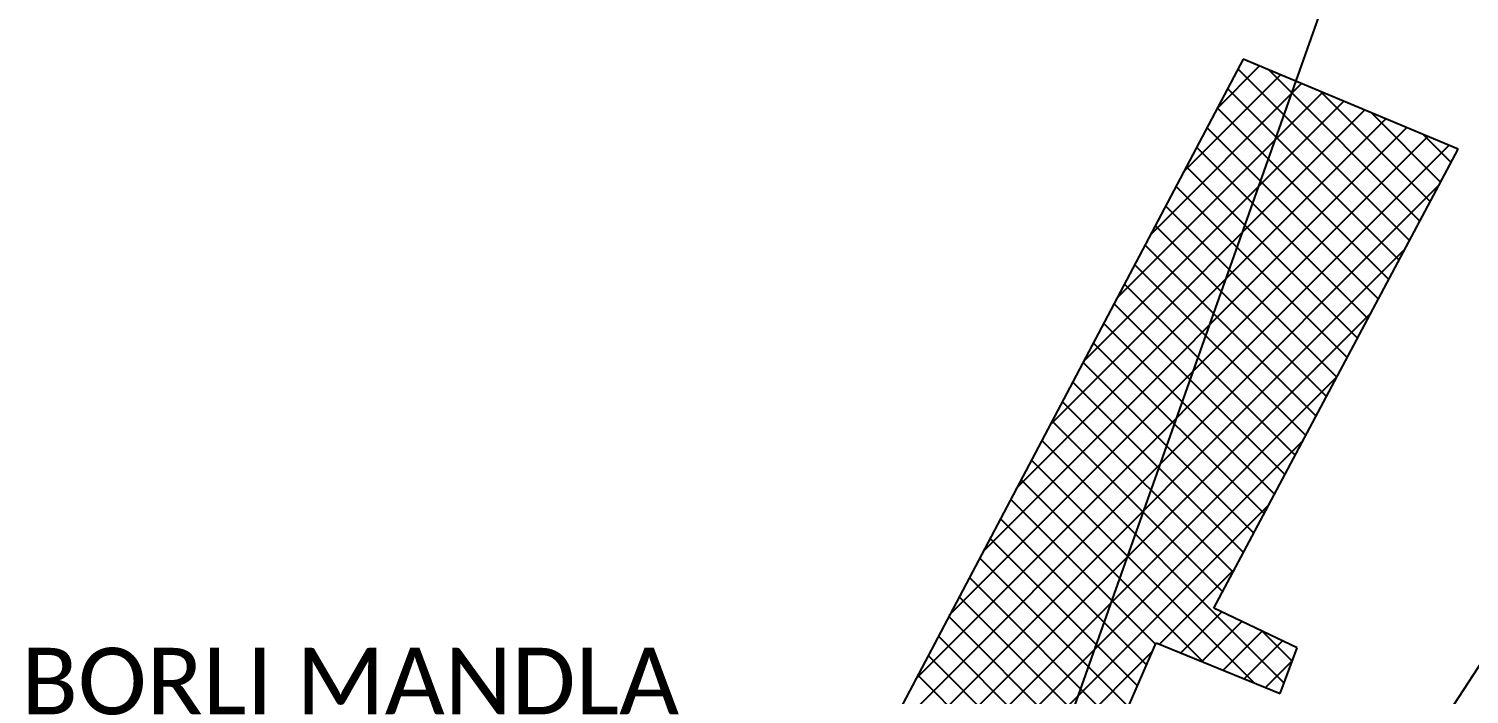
# Model space of a CAD drawing. Header units: metres. Extents: x 279276 to 280727, y 2047083 to 2048907.
# Drawn here: x 279275.7 to 279492.2, y 2047259.9 to 2047359.9 of the extents above; entities that cross this region are included whole.
import ezdxf

# ---------------------------------------------------------------- set-up
doc = ezdxf.new("R2010")
doc.units = ezdxf.units.M
for name, color, linetype in [('PORT', 5, 'Continuous'), ('PORT TEXT', 7, 'Continuous'), ('village', 3, 'Continuous')]:
    doc.layers.add(name, color=color, linetype=linetype)
doc.styles.get("Standard").update_dxf_attribs({"font": 'calibri.ttf'})

msp = doc.modelspace()

# ---------------------------------------------------------------- linework, layer by layer
at = {"layer": 'PORT'}
for p, q in [((279458.21, 2047355.34), (279395.94, 2047237.45)), ((279490.55, 2047341.81), (279458.21, 2047355.34)), ((279453.83, 2047272.86), (279490.55, 2047341.81)), ((279466.36, 2047266.91), (279453.83, 2047272.86)), ((279434.53, 2047243.26), (279445.14, 2047267.65)), ((279445.14, 2047267.65), (279463.81, 2047260.01)), ((279463.81, 2047260.01), (279466.36, 2047266.91))]:
    msp.add_line(p, q, dxfattribs=at)
at = {"layer": 'PORT', "linetype": 'Continuous'}
for p, q in [((279454.3, 2047347.93), (279460.68, 2047354.31)), ((279483.23, 2047328.07), (279457.44, 2047353.87)), ((279484.79, 2047331), (279462.07, 2047353.72)), ((279444.24, 2047328.89), (279467.01, 2047351.66)), ((279449.27, 2047338.41), (279463.84, 2047352.98)), ((279439.21, 2047319.37), (279470.17, 2047350.33)), ((279481.67, 2047325.14), (279455.88, 2047350.93)), ((279486.35, 2047333.93), (279469.79, 2047350.5)), ((279429.16, 2047300.34), (279476.51, 2047347.69)), ((279434.19, 2047309.86), (279473.34, 2047349.01)), ((279480.11, 2047322.21), (279454.33, 2047347.99)), ((279487.91, 2047336.86), (279477.5, 2047347.27)), ((279419.1, 2047281.3), (279482.84, 2047345.04)), ((279424.13, 2047290.82), (279479.67, 2047346.36)), ((279478.55, 2047319.28), (279452.78, 2047345.05)), ((279414.07, 2047271.78), (279486, 2047343.71)), ((279489.47, 2047339.79), (279485.22, 2047344.04)), ((279409.04, 2047262.26), (279489.17, 2047342.39)), ((279476.99, 2047316.35), (279451.23, 2047342.11)), ((279475.43, 2047313.42), (279449.67, 2047339.18)), ((279404.01, 2047252.74), (279487.66, 2047336.39)), ((279473.87, 2047310.49), (279448.12, 2047336.24)), ((279472.31, 2047307.56), (279446.57, 2047333.3)), ((279470.75, 2047304.63), (279445.02, 2047330.36)), ((279398.98, 2047243.22), (279482.55, 2047326.79)), ((279469.19, 2047301.7), (279443.47, 2047327.42)), ((279467.63, 2047298.77), (279441.91, 2047324.49)), ((279466.07, 2047295.84), (279440.36, 2047321.55)), ((279367.85, 2047207.6), (279477.43, 2047317.18)), ((279464.51, 2047292.91), (279438.81, 2047318.61)), ((279462.95, 2047289.98), (279437.26, 2047315.67)), ((279461.39, 2047287.05), (279435.71, 2047312.73)), ((279459.83, 2047284.12), (279434.15, 2047309.8)), ((279366.59, 2047201.85), (279472.32, 2047307.58)), ((279458.27, 2047281.19), (279432.6, 2047306.86)), ((279456.71, 2047278.26), (279431.05, 2047303.92)), ((279455.15, 2047275.33), (279429.5, 2047300.98)), ((279363.54, 2047194.31), (279467.2, 2047297.97)), ((279464.4, 2047261.59), (279427.95, 2047298.04)), ((279459.88, 2047261.62), (279426.39, 2047295.11)), ((279452.28, 2047264.73), (279424.84, 2047292.17)), ((279445.06, 2047267.46), (279423.29, 2047289.23)), ((279376.55, 2047202.83), (279462.09, 2047288.37)), ((279443.69, 2047264.33), (279421.74, 2047286.29)), ((279442.33, 2047261.21), (279420.18, 2047283.35)), ((279440.97, 2047258.08), (279418.63, 2047280.42)), ((279445.65, 2047267.44), (279456.97, 2047278.76)), ((279439.61, 2047254.95), (279417.08, 2047277.48)), ((279438.25, 2047251.82), (279415.53, 2047274.54)), ((279436.89, 2047248.69), (279413.98, 2047271.6)), ((279448.84, 2047266.14), (279455, 2047272.3)), ((279452.02, 2047264.83), (279458.05, 2047270.86)), ((279455.21, 2047263.53), (279461.09, 2047269.41)), ((279465.61, 2047264.87), (279461.05, 2047269.43)), ((279435.53, 2047245.56), (279412.42, 2047268.66)), ((279458.4, 2047262.23), (279464.14, 2047267.96)), ((279379.81, 2047201.6), (279444.58, 2047266.37)), ((279443.28, 2047233.32), (279410.87, 2047265.73)), ((279461.59, 2047260.92), (279465.65, 2047264.99)), ((279434.7, 2047237.41), (279409.32, 2047262.79))]:
    msp.add_line(p, q, dxfattribs=at)
at = {"layer": 'village', "color": 3}
for p, q in [((279413.37, 2047203.07), (279513.06, 2047484.42)), ((279552.66, 2047354.59), (279446.27, 2047191.55))]:
    msp.add_line(p, q, dxfattribs=at)

# ---------------------------------------------------------------- texts
at = {"layer": 'PORT TEXT'}
msp.add_text('BORLI MANDLA', height=10, dxfattribs=at).set_placement((279274.64, 2047256.9))

doc.saveas('drawing.dxf')
